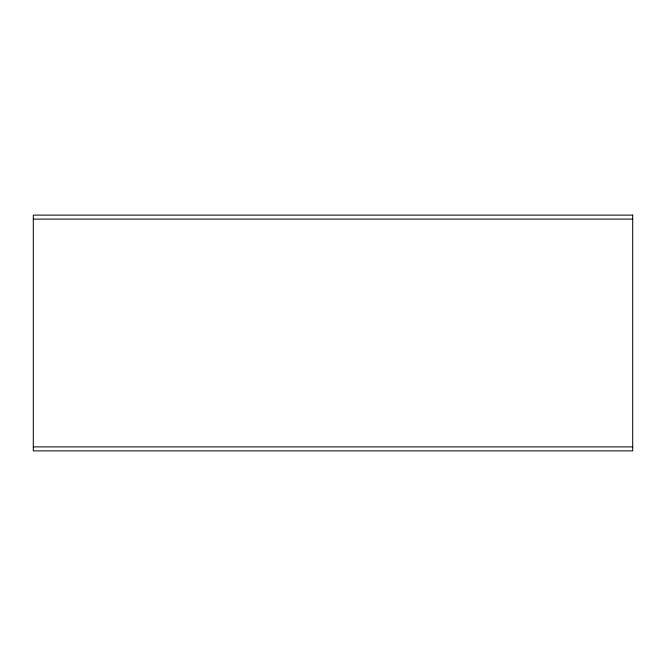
<?xml version="1.0" encoding="UTF-8"?>
<svg xmlns="http://www.w3.org/2000/svg" width="666" height="666" viewBox="0 0 666 666"><rect width="100%" height="100%" fill="white"/><g stroke="black" fill="none" stroke-linecap="round" stroke-linejoin="round"><path stroke-width="1" d="M33.3 219.114L632.7 219.114M33.3 446.886L632.7 446.886M632.7 215.118L33.3 215.118L33.3 450.882L632.7 450.882L632.7 215.118"/></g></svg>
